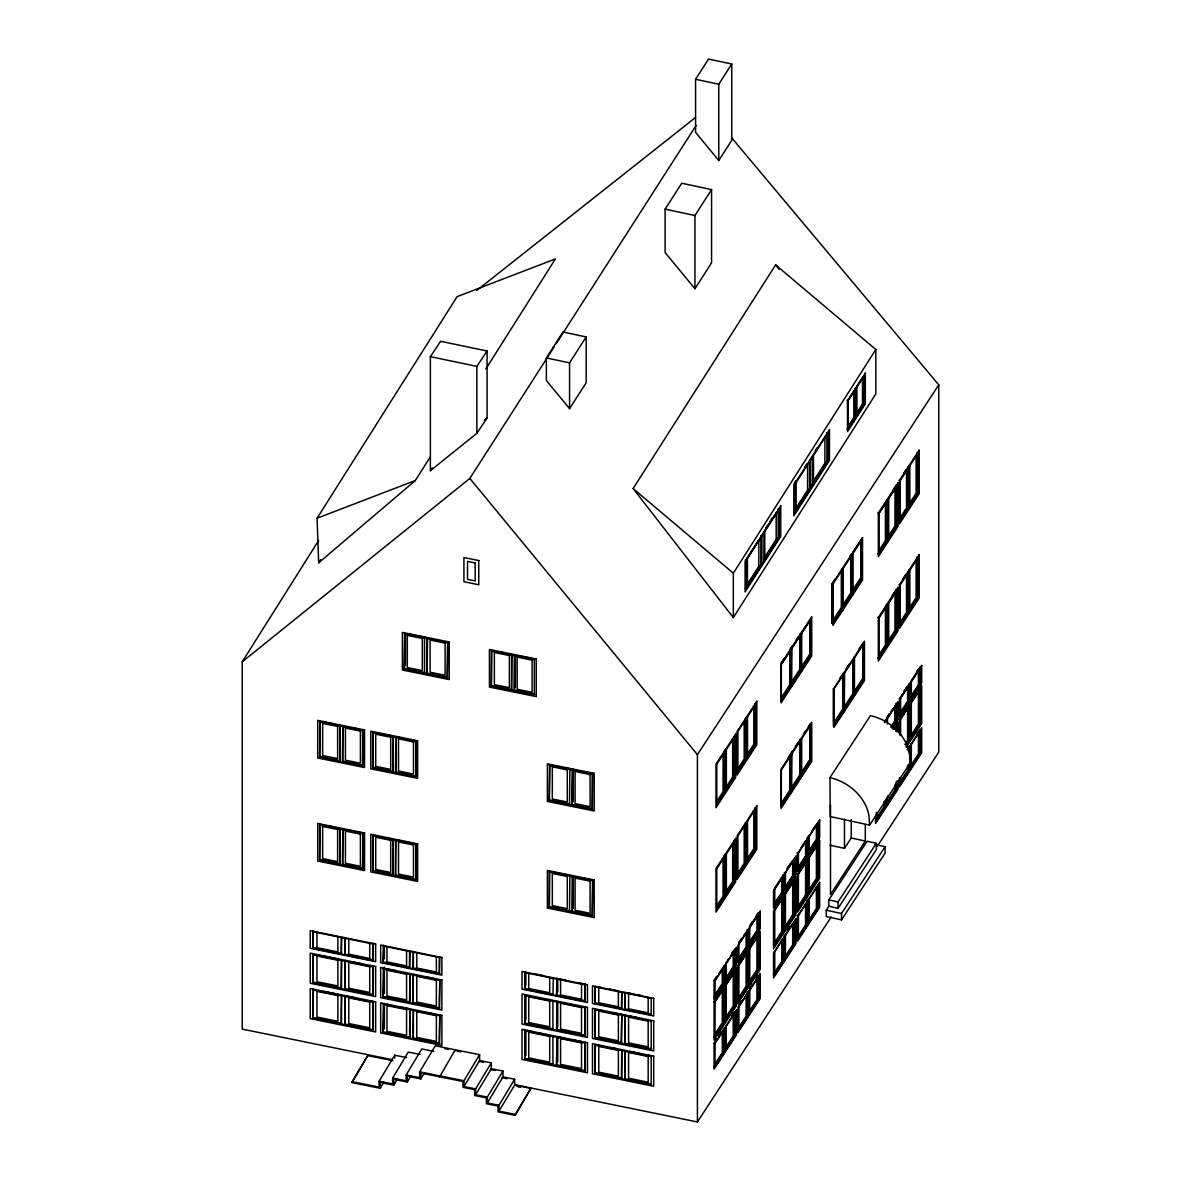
<?xml version="1.0" encoding="UTF-8"?>
<svg xmlns="http://www.w3.org/2000/svg" width="1181" height="1181" viewBox="0 0 1181 1181"><rect width="100%" height="100%" fill="white"/><g stroke="black" fill="none" stroke-linecap="round" stroke-linejoin="round"><path stroke-width="1.5" d="M791.27 792.746L791.61 753.065L791.61 792.215M791.27 687.253L791.61 647.572L791.61 686.722M801.633 776.862L801.633 737.712M801.633 671.369L801.633 632.219M842.776 610.237L843.116 567.323L843.116 609.721M844.09 711.803L844.43 672.122L844.43 711.272M852.83 594.855L852.83 552.457L862.529 537.576L862.529 579.974L832.915 625.369L832.915 582.971L862.529 537.576M854.453 695.919L854.453 656.769M383.914 1082.165L380.223 1088.292L352.056 1082.637L352.056 1081.663L367.704 1055.637L392.948 1060.686M352.056 1082.637L367.704 1055.637M352.056 1081.663L379.101 1087.081L379.101 1081.235L394.749 1055.209L406.589 1057.585M379.101 1081.235L392.623 1083.951L392.623 1078.105L408.286 1052.079L420.111 1054.441M380.223 1088.292L380.223 1082.446L393.76 1085.147L397.436 1079.021M392.623 1078.105L406.161 1080.822L406.161 1074.976L421.809 1048.935L433.648 1051.311M393.76 1085.147L393.76 1079.301L407.283 1082.017L410.958 1075.891M406.161 1074.976L419.683 1077.677L419.683 1071.831L435.331 1045.805L479.619 1054.677L479.619 1060.523L463.956 1086.55L475.648 1088.897L491.296 1062.87L479.619 1060.523M407.283 1082.017L407.283 1076.171L420.805 1078.888L424.496 1072.761M463.956 1086.55L463.956 1080.718L479.619 1054.677M491.296 1068.716L502.973 1071.049L487.325 1097.09L475.648 1094.743L491.296 1068.716L491.296 1062.87M502.973 1076.895L514.65 1079.242L499.002 1105.268L487.325 1102.936L502.973 1076.895L502.973 1071.049M514.65 1085.088L530.904 1088.336L515.256 1114.377L499.002 1111.114L514.65 1085.088L514.65 1079.242M420.805 1078.888L420.805 1073.042L462.982 1081.486L462.982 1087.332L474.673 1089.679L474.673 1095.525L486.351 1097.858L486.351 1103.704L498.028 1106.051L498.028 1111.897L515.256 1115.351L530.904 1088.336M319.638 757.213L320.036 721.281L319.638 757.213L362.626 765.982L363.025 730.05M404.33 669.243L404.714 633.311L404.33 669.243L447.304 678.012L447.702 642.08L447.304 678.012M340.231 725.4L339.833 761.332L339.833 726.049M342.83 761.214L342.431 761.863L342.83 725.931L342.83 761.214L363.025 765.332M427.507 637.961L427.109 673.893L427.109 638.611M415.682 776.803L416.081 740.871L415.682 776.803L372.709 768.034L373.107 732.102M362.626 869.039L363.025 833.107L362.626 869.039L319.638 860.27L320.036 824.338M393.288 771.503L392.904 772.153L393.288 736.221L393.288 771.503L373.107 767.384M395.901 772.034L395.502 772.684L395.901 736.752L395.901 772.034L416.081 776.153M340.231 863.739L339.833 864.389L340.231 828.457L340.231 863.739L320.036 859.62M342.83 864.271L342.431 864.92L342.83 828.988L342.83 864.271L363.025 868.389M312.921 948.328L313.319 931.1L312.921 948.328L372.96 960.566L373.358 943.353L372.96 960.566M491.37 651.011L491.768 650.362L491.37 686.309L534.343 695.063L534.343 659.78L491.37 651.011L491.37 686.309M369.83 965.512L373.358 966.235L372.96 995.125L312.921 982.872L312.921 954.632L320.361 955.429M415.682 879.86L416.081 843.928L415.682 879.86L372.709 871.106L373.107 835.159M393.288 839.278L392.904 875.224L393.288 839.278L386.571 837.905M312.921 982.872L313.319 953.982M312.921 1018.229L313.319 989.338L312.921 1018.229L372.96 1030.482L373.358 1001.591L369.83 1000.868M341.516 953.421L341.117 954.071L341.516 936.858L341.516 953.421L313.319 947.679M345.147 954.174L344.749 954.809L345.147 937.596L345.147 954.174L373.358 959.917M395.901 839.809L395.502 875.756L395.502 840.459M511.949 654.481L511.55 690.413L511.55 655.13M514.562 690.295L514.163 690.944L514.562 655.012L514.562 690.295L534.742 694.413M341.516 987.98L341.117 988.63L341.516 959.74L341.516 987.98L313.319 982.223M345.147 988.718L344.749 989.368L345.147 960.478L345.147 988.718L373.358 994.476M383.175 962.633L383.574 945.405L383.175 962.633L439.376 974.089L439.775 956.876M341.516 1023.337L341.117 1023.986L341.516 995.096L341.516 1023.337L313.319 1017.579M345.147 995.834L344.749 1024.724L344.749 996.484M383.175 997.177L383.574 968.302L383.175 997.177L439.376 1008.648L439.775 979.758L439.376 1008.648M383.175 1032.534L383.574 1003.643L383.175 1032.534L439.376 1044.004L439.775 1015.114L439.376 1044.004M409.969 950.794L409.571 968.007L409.571 951.443M413.38 968.051L412.981 968.7L413.38 951.487L413.38 968.051L439.775 973.439M549.313 800.674L549.696 764.727L549.313 800.674L592.286 809.428L592.685 773.496L584.27 771.784M409.969 1001.916L409.571 1002.566L409.969 973.675L409.969 1001.916L383.574 996.528M413.38 974.369L412.981 1003.26L412.981 975.019M572.49 769.377L572.091 805.309L572.49 769.377L575.856 770.071M409.969 1037.272L409.571 1037.922L409.969 1009.032L409.969 1037.272L383.574 1031.884M413.38 1037.966L412.981 1038.616L413.38 1009.725L413.38 1037.966L439.775 1043.354M592.286 916.057L592.685 880.111L592.286 916.057L549.313 907.288L549.313 872.006L556.428 872.729M549.313 907.288L549.696 871.357M569.892 875.475L569.493 911.407L569.892 910.758L549.696 906.639M584.772 1001.399L585.171 984.172L584.772 1001.399L524.718 989.147L525.117 971.919M572.49 911.289L572.091 911.939L572.49 875.992L572.49 911.289L592.685 915.408M524.718 1023.706L525.117 994.815L524.718 1023.706L584.772 1035.944L585.171 1007.053L584.772 1035.944M553.328 977.676L552.929 994.904L553.328 994.254L525.117 988.497M524.718 1059.047L525.117 1030.157L524.718 1059.047L584.772 1071.3L585.171 1042.41L584.772 1071.3M556.96 978.414L556.561 995.642L556.96 978.414L565.773 980.215M556.96 1029.537L556.561 1030.186L556.96 1001.296L556.96 1029.537L585.171 1035.294M556.96 1036.652L556.561 1065.542L556.96 1036.652L564.016 1038.099M594.988 1003.451L594.988 986.888L651.174 998.344L651.174 1014.907L594.988 1003.451L595.386 986.238M594.988 1009.77L651.174 1021.225L651.174 1049.466L594.988 1038.01L594.988 1009.77L604.185 1010.906M594.988 1038.01L595.386 1009.12M594.988 1045.126L651.174 1056.582L651.174 1084.822L594.988 1073.367L594.988 1045.126L598.9 1045.185M621.782 1008.19L621.383 1008.84L621.782 991.612L621.782 1008.19L595.386 1002.802M621.782 1014.494L621.383 1043.384L621.782 1014.494L612.983 1012.708M625.177 1008.884L624.779 1009.534L625.177 992.306L625.177 1008.884L651.572 1014.258M594.988 1073.367L595.386 1044.476M625.177 1043.428L624.779 1044.078L625.177 1015.188L625.177 1043.428L651.572 1048.817M621.782 1078.091L621.383 1078.74L621.782 1049.85L621.782 1078.091L595.386 1072.717M625.177 1078.784L624.779 1079.434L625.177 1050.544L625.177 1078.784L651.572 1084.173M392.166 1059.682L242.238 1029.109L242.238 661.818L318.619 540.499M430.046 457.268L415.358 480.505L318.678 562.806L317.069 518.223L457.106 296.652L555.38 258.934L485.863 368.944M318.678 562.806L320.627 559.72M633.119 488.55L775.622 264.884L875.83 349.502L875.83 393.908L733.327 617.574L633.119 488.55L733.327 573.184L733.327 617.574M733.327 573.184L875.83 349.502M695.579 79.275L708.541 59.05L731.748 64.01L731.748 140.273L718.771 160.498L695.579 132.361L695.579 79.275L718.771 84.235L731.748 64.01M546.36 357.917L562.983 331.994L586.175 336.939L586.175 382.703L569.567 408.641L546.36 380.503L546.36 357.917L569.567 362.862L586.175 336.939M242.238 661.818L469.831 478.423L554.184 346.83M556.177 343.73L696.111 125.437M665.11 209.14L681.732 183.217L711.567 189.595L711.567 262.817L694.959 288.74L665.11 252.557L665.11 209.14L694.959 215.518L711.567 189.595M765.672 528.143L767.591 525.146M769.525 522.164L772.404 517.677M796.083 480.578L794.163 483.56L795.285 483.811L827.999 432.896L827.999 461.712L795.285 512.628L794.163 512.377L809.531 488.462L809.531 461.446M804.733 467.13L806.653 464.133M815.348 450.596L817.267 447.599M856.771 386.674L862.484 377.802L862.484 404.05L856.771 412.922M760.815 537.503L760.815 564.518L745.447 588.433L746.569 588.684L746.569 559.868L779.283 508.952L778.161 508.716L778.161 537.517L763.753 559.942M848.106 426.43L853.804 417.557L853.804 391.295L848.106 400.167L848.224 429.485L864.581 404.035L864.581 375.218L848.224 400.669L847.102 400.433M847.102 429.249L854.793 417.292L854.793 388.475M856.742 414.251L863.473 403.784L863.473 376.783M826.877 432.659L826.877 461.461L811.509 485.376L812.631 485.627L812.631 456.811L811.509 456.575M746.569 588.684L779.283 537.768L779.283 508.952M843.116 568.637L841.669 568.902L841.669 608.687L832.059 623.42L833.166 623.657L852.505 594.028L852.505 554.243M791.61 685.511L781.335 701.263L781.335 664.519L801.308 633.917L800.187 633.68L800.187 670.409L790.502 685.275L791.61 685.511L801.308 670.66L801.308 633.917M844.09 673.864L843.323 673.081M801.308 739.409L781.335 770.012L781.335 806.756L801.308 776.153L801.308 739.409L800.187 739.173L800.187 775.917L790.502 790.768L791.61 791.019M842.968 673.613L842.968 710.357L833.048 725.562L834.17 725.813L854.129 695.21L854.129 658.467L833.284 690.103L833.284 723.569L842.717 709.131L842.717 675.65M514.99 1084.734L697.41 1121.95L697.41 754.659L938.762 384.844L731.851 138.029M893.249 489.584L895.139 486.69M903.864 473.005L905.753 470.112M832.059 623.42L832.059 583.635L834.937 579.221M849.523 556.871L851.398 553.992L851.398 593.777L842.939 606.739M781.217 662.748L784.199 658.186M792.436 645.564L790.502 648.531L791.61 648.782M796.319 639.615L798.253 636.648M888.54 537.635L896.084 526.076L896.084 485.243L897.191 485.494L879.122 513.174L878.014 512.938M781.394 664.106L789.882 651.1L789.882 684.581L781.394 697.572M801.751 632.927L809.959 620.335L809.959 653.816L801.751 666.409M801.633 633.415L811.332 618.564L811.332 655.307L801.633 670.158L800.511 669.922L800.511 635.009M716.778 764.255L734.848 736.575L734.848 777.408L716.778 805.088L716.764 764.151M781.217 699.492L790.148 685.807L790.148 650.908M801.486 668.431L810.21 655.056L810.21 620.158M852.018 591.061L860.846 577.524L860.846 541.267M900.247 517.573L906.536 507.919L906.536 470.717M909.828 502.899L916.116 493.245L916.116 456.028M879.107 550.272L885.41 540.618L885.41 503.416L879.107 513.071L879.122 554.007L878.014 553.771L886.503 540.765L886.503 499.932M888.688 535.598L894.991 525.944L894.991 488.727L888.688 498.382L888.717 539.333M841.418 571.058L841.418 607.314L832.28 621.309L832.28 585.053L862.219 539.363L862.219 579.148L852.83 593.541L851.708 593.305L861.097 578.911L861.097 540.928M907.628 469.005L907.628 508.066L899.14 521.072L900.262 521.308L918.331 493.614L918.331 452.781L900.262 480.475L899.14 480.224M917.209 452.544L917.209 493.378L908.735 506.383L909.842 506.619L909.828 465.683M716.764 801.368L723.067 791.713L723.067 754.497M726.345 786.679L732.648 777.024L732.648 739.823M737.904 768.654L744.192 758.999L744.192 721.798M747.484 753.98L753.773 744.325L753.773 707.109M879.122 554.007L897.191 526.327L897.191 485.494M716.616 803.405L724.16 791.846L724.16 751.013L725.267 751.249L725.267 792.082L724.16 791.846M726.197 788.716L733.741 777.157L733.741 738.11M737.741 770.706L745.285 759.147L745.285 718.314L746.407 718.55L746.407 759.383L745.285 759.147M747.322 756.017L754.866 744.458L754.866 703.625M755.988 744.709L737.918 772.389L737.904 731.452L755.988 703.876L755.988 744.709L754.866 744.458M892.305 595.46L895.139 591.12M902.919 578.882L905.753 574.557M909.828 570.128L909.842 611.064L908.735 610.813L917.209 597.807L917.209 556.974L918.331 557.225L900.262 584.905L899.14 584.669M788.17 757.597L790.148 754.556L791.27 754.807L790.502 754.024L792.436 751.057M795.344 746.599L798.253 742.14M803.42 734.213L805.368 731.246M808.276 726.787L810.21 723.82L810.21 760.549L801.486 773.924M840.001 678.174L841.979 675.133M846.231 668.623L849.139 664.165M859.163 648.812L862.071 644.354M716.778 868.699L734.848 841.005L734.848 881.838L716.778 909.532L716.764 868.596M801.633 738.922L811.332 724.056L811.332 760.8L801.633 775.651L800.511 775.415L800.511 740.517M854.453 657.965L864.152 643.114L864.152 679.857L854.453 694.708M781.394 803.08L789.882 790.074L789.882 756.593M801.751 771.902L809.959 759.309L809.959 725.843M843.633 707.714L852.756 693.719L852.756 660.253M854.572 690.959L862.78 678.366L862.78 644.885M900.247 622.018L906.536 612.363L906.536 575.147M909.828 607.329L916.116 597.675L916.116 560.473M879.107 654.717L885.41 645.062L885.41 607.846L879.107 617.501L879.122 658.452L878.014 658.201L886.503 645.195L886.503 604.362L887.61 604.613L887.61 645.446L886.503 645.195M888.688 640.028L894.991 630.374L894.991 593.172L888.688 602.827L888.717 643.763M781.217 804.984L790.148 791.3L790.148 754.556M844.282 708.334L853.022 694.959L853.022 660.061M854.306 692.981L863.031 679.606L863.031 642.863M907.628 573.435L907.628 612.496L899.14 625.502L900.262 625.738L918.331 598.058L918.331 557.225M888.54 642.08L896.084 630.521L896.084 589.688M716.764 905.797L723.067 896.143L723.067 858.941M726.345 891.109L732.648 881.454L732.648 844.253M737.904 873.099L744.192 863.444L744.192 826.228M747.484 858.41L753.773 848.755L753.773 811.554M879.122 658.452L897.191 630.757L897.191 589.924L879.122 617.619L878.014 617.368M716.616 907.835L724.16 896.276L724.16 855.443L725.267 855.694L725.267 896.527L724.16 896.276M726.197 893.161L733.741 881.602L733.741 840.769M737.741 875.136L745.285 863.577L745.285 824.515M747.322 860.462L754.866 848.903L754.866 808.055M755.988 849.139L737.918 876.833L737.904 835.882L755.988 808.306L755.988 849.139L754.866 848.903M829.948 777.674L870.441 715.627A42.044 32.123 33.1 0 1 909.783 758.512L910.123 763.074L869.629 825.12L830.273 816.558L829.948 777.674A42.044 32.123 33.1 0 1 869.29 820.559L869.629 825.12M716.764 976.259L713.855 980.702L714.977 980.953L735.571 949.391L734.464 949.14L734.464 965.718L725.754 979.064M731.556 953.598L733.49 950.631M738.701 942.645L741.579 938.231M749.536 926.052L752.415 921.638M756.239 915.762L758.158 912.824L758.158 929.388L749.536 942.615M787.151 868.286L790.059 863.842M716.911 976.776L715.11 979.536L714.977 997.517L735.571 965.955L735.571 949.391M718.698 974.03L722.285 968.523L722.285 983.625L715.11 994.638M728.721 958.662L726.035 962.795L726.035 977.898L733.209 966.885L733.209 951.783L730.522 955.916M741.653 938.865L738.981 942.955L738.863 960.921L759.28 929.639L759.28 913.061L738.863 944.357M743.425 936.134L745.211 933.403M787.299 868.803L792.687 860.55L792.687 875.652L785.498 886.665M801.117 847.633L805.575 840.813L805.575 855.915L798.445 866.824M811.952 831.04L815.51 825.578M889.19 713.796L886.296 718.24L887.403 718.491M904.041 691.033L906.919 686.633M916.796 671.502L918.715 668.564M889.337 714.313L887.536 717.074L887.403 724.012M891.124 711.567L892.925 708.821M902.269 694.502L900.483 697.233L900.483 712.335L907.613 701.425L907.613 686.323L904.041 691.771M884.348 722.639L898.003 701.706L898.003 719.362L892.157 728.337M891.124 727.407L895.966 719.997L895.966 703.418L897.088 703.655L886.163 720.395L885.041 720.159M908.839 685.526L908.839 700.259L899.258 714.963L900.365 715.199L900.365 698.635L920.781 667.339L919.674 667.103L919.674 683.666L911.038 696.893M738.981 958.057L746.097 947.147L746.097 932.045M749.802 941.464L756.932 930.554L756.932 915.452L749.802 926.362L749.684 944.328M809.28 850.231L816.396 839.322L816.396 824.22M774.293 904.557L783.003 891.212L783.003 874.649L784.125 874.885L784.125 891.463L783.003 891.212M785.217 887.817L793.927 874.486L793.927 859.753M798.179 867.976L806.8 854.749L806.8 840.016M817.636 823.423L817.636 838.156L808.04 852.859L809.162 853.095L809.28 835.129M713.855 997.281L723.54 982.459L723.54 965.881L724.662 966.117L724.662 982.695L723.54 982.459M738.701 959.208L747.337 945.981L747.337 929.417M891.124 726.669L894.726 721.163L894.726 706.061M795.049 874.722L774.441 906.285L774.441 889.721L795.049 858.144L795.049 874.722L793.927 874.486M797.219 869.452L798.326 869.688L818.743 838.407L818.743 821.828L798.326 853.125L797.219 852.874M892.245 727.644L897.088 720.233L897.088 703.655M900.365 715.199L920.781 683.917L920.781 667.339M716.764 997.281L713.855 1001.724L714.977 1001.975L735.571 970.398L734.464 970.162L734.464 1005.666L725.754 1019.011M726.714 982.016L728.662 979.064M744.458 954.838L746.377 951.901M775.267 907.525L777.201 904.557M780.11 900.114L783.003 895.67L783.003 931.159L774.293 944.505M916.796 692.524L918.715 689.586M738.863 965.379L759.28 934.082L759.28 969.586L738.863 1000.868L738.981 964.818L746.097 953.908L746.097 986.253L738.981 997.163M893.131 729.578L898.003 722.093L898.003 731.113M894.179 729.12L897.088 724.676L895.966 724.44L895.966 731.541M900.365 735.615L900.365 719.642L920.781 688.361L919.674 688.11L919.674 723.613L911.038 736.841M715.11 1033.744L722.285 1022.731L722.285 990.387L715.11 1001.385L714.977 1037.464L713.855 1037.228L723.54 1022.406L723.54 986.903L724.662 987.139L724.662 1022.643L723.54 1022.406M749.802 980.57L756.932 969.66L756.932 937.315L749.802 948.225L749.684 984.29M785.498 925.771L792.687 914.758L792.687 882.414L785.498 893.427L785.365 929.491M798.445 905.93L805.575 895.021L805.575 862.661L798.445 873.571L798.326 909.636L818.743 878.354L818.743 842.85L798.326 874.132L797.219 873.896M809.28 889.337L816.396 878.428L816.396 846.083L809.28 856.993L809.162 893.043L808.04 892.806L817.636 878.103L817.636 844.385M738.701 999.156L747.337 985.928L747.337 950.439L748.459 950.675L748.459 986.179L747.337 985.928M749.536 982.577L758.158 969.35L758.158 935.618M785.217 927.779L793.927 914.434L793.927 878.93M798.179 907.923L806.8 894.696L806.8 860.979M904.941 744.62L907.613 740.531L907.613 708.172L900.483 719.081L900.483 735.261M795.049 914.67L774.441 946.232L774.441 910.728L795.049 879.166L795.049 914.67L793.927 914.434M905.96 744.62L908.839 740.207L908.839 706.489M714.977 1037.464L735.571 1005.902L735.571 970.398M906.122 746.333L920.781 723.864L920.781 688.361M906.226 747.337L921.697 723.628L921.697 685.792L899.45 719.879L899.45 734.302M716.764 1038.867L713.855 1043.31L714.977 1043.561L735.571 1011.999L734.464 1011.748L734.464 1035.176L725.754 1048.521M718.698 1035.899L721.606 1031.456M731.556 1016.191L733.49 1013.239M738.701 1005.252L741.579 1000.838M749.536 988.659L752.415 984.245M756.239 978.37L758.158 975.432L758.158 998.86L749.536 1012.087M787.151 930.894L790.059 926.45M738.863 1006.965L759.28 975.668L759.28 999.096L738.863 1030.393L738.981 1005.858M916.796 734.11L918.715 731.172M907.185 750.009L921.697 727.776L921.697 752.74L899.45 786.841L899.45 777.925M908.041 749.477L920.781 729.947L919.674 729.71L919.674 753.138L911.038 766.366M830.051 845.242L844.474 848.371L851.25 837.993L851.25 819.747M785.498 955.828L792.687 944.815L792.687 923.468M798.445 935.972L805.575 925.077L805.575 903.716M809.28 919.394L816.396 908.484L816.396 887.123M715.11 1063.801L722.285 1052.788L722.285 1031.441M738.981 1027.219L746.097 1016.31L746.097 994.948M749.802 1010.626L756.932 999.717L756.932 978.37M723.54 1051.917L724.662 1052.168L724.662 1028.725L723.54 1028.489L723.54 1051.917L713.855 1066.738L714.977 1066.989L735.571 1035.427L735.571 1011.999M738.701 1028.681L747.337 1015.453L747.337 992.025M774.293 974.03L783.003 960.684L783.003 939.057M785.217 957.289L793.927 943.944L793.927 922.317M798.179 937.448L806.8 924.221L806.8 902.594M817.636 886.001L817.636 907.628L808.04 922.317L809.162 922.568L809.28 898.032M887.536 801.338L894.726 790.325L894.726 784.981M795.049 944.195L774.441 975.757L774.441 952.329L795.049 920.752L795.049 944.195L793.927 943.944M797.219 915.482L798.326 915.733L818.743 884.436L818.743 907.864L798.326 939.161L798.445 914.625M885.041 800.792L885.041 806.195L875.372 821.016L876.479 821.267L897.088 789.705L897.088 780.685M895.966 782.25L895.966 789.454L886.296 804.276L887.403 804.527L887.536 795.994M908.839 764.314L908.839 769.732L899.258 784.42L900.365 784.671L920.781 753.375L920.781 729.947M865.304 824.618L865.304 841.049L830.494 894.401L830.494 804.925M828.811 906.27L828.811 899.922L867.09 841.256L876.361 843.264L876.361 849.626L838.082 908.292L828.811 906.27L826.242 910.197L826.242 916.559L841.522 919.881L885.115 853.081L885.115 846.718L874.929 844.504M838.082 908.292L838.082 901.93L876.361 843.264M697.41 1121.95L831.158 917.002M877.409 846.127L938.762 752.12L938.762 384.844M841.522 919.881L841.522 913.518L885.115 846.718M430.371 356.662L440.602 341.294L487.074 350.993L487.074 417.971L476.858 433.338L430.371 470.702L430.371 356.662L476.858 366.361L487.074 350.993M430.371 470.702L432.231 467.912M484.269 420.229L487.074 417.971M476.74 290.482L695.506 117.51M317.069 518.223L415.358 480.505M445.016 1048.713L448.44 1049.407M457.077 1051.134L460.664 1051.858M478.645 1061.306L483.649 1062.31M490.322 1069.499L495.326 1070.503M501.999 1077.677L507.003 1078.681M517.13 1086.55L520.57 1087.243M419.683 1071.831L463.956 1080.718M501.866 652.429L505.232 653.108M519.61 656.045L528.01 657.758M531.376 658.452L534.742 659.131M406.397 633.651L414.811 635.363M418.177 636.057L424.909 637.43M404.33 633.961L447.304 642.73M491.768 685.659L511.949 689.763M404.714 668.594L424.909 672.712M427.507 673.244L447.702 677.363M554.745 765.76L558.111 766.454M566.526 768.167L569.892 768.846L569.493 804.778L569.892 804.128L549.696 800.024M549.313 765.377L592.286 774.145L592.286 809.428M325.085 722.314L333.5 724.027M352.927 727.983L356.293 728.677M376.473 732.796L379.839 733.475M388.254 735.187L391.605 735.881M399.267 737.431L402.632 738.125M411.032 739.837L414.398 740.531M319.638 721.931L362.626 730.699L362.626 765.982M415.682 741.52L372.709 732.751L372.709 768.034M572.49 804.66L592.685 808.778M320.036 756.563L340.231 760.682M328.451 826.065L331.817 826.744M346.195 829.682L354.61 831.394M357.976 832.074L361.342 832.767M374.79 835.513L378.156 836.192M397.584 840.163L400.95 840.842M404.315 841.536L412.715 843.249M559.794 873.409L568.209 875.121M582.587 878.059L591.002 879.771M362.626 833.756L319.638 824.988L319.638 860.27M415.682 844.577L372.709 835.808L372.709 871.106M549.313 872.006L592.286 880.76M373.107 870.456L393.288 874.575M395.901 875.106L416.081 879.21M533.93 973.72L542.743 975.521M579.871 983.094L583.399 983.817M597.143 986.593L600.671 987.316M609.47 989.102L618.268 990.903M626.949 992.675L633.976 994.107M637.504 994.815L641.017 995.539M584.772 984.821L524.718 972.568L524.718 989.147M312.921 931.75L372.96 944.003M383.175 946.055L439.376 957.525L439.376 974.089M556.96 994.993L585.171 1000.75M383.574 961.984L409.969 967.357M630.462 1016.265L639.261 1018.066M524.718 995.465L584.772 1007.703M323.889 956.138L337.987 959.016M352.204 961.925L361.017 963.711M387.102 969.01L395.901 970.812M427.448 977.248L436.247 979.034M312.921 954.632L372.96 966.885L372.96 995.125M383.175 968.951L439.376 980.407M525.117 1023.056L553.328 1028.799L552.929 1029.448L552.929 1001.208M595.386 1037.361L621.782 1042.734M413.38 1002.61L439.775 1007.998M526.888 1030.526L533.93 1031.958M537.458 1032.681L540.987 1033.405M572.829 1039.885L581.643 1041.686M612.983 1048.064L616.497 1048.772M630.462 1051.621L639.261 1053.422M648.059 1055.209L651.572 1055.932M524.718 1030.806L584.772 1043.059M323.889 991.494L337.987 994.372M346.919 996.188L355.732 997.989M387.102 1004.367L390.616 1005.075M399.414 1006.876L408.213 1008.677M427.448 1012.589L430.976 1013.313M383.175 1004.293L439.376 1015.763M312.921 989.988L372.96 1002.241L372.96 1030.482M525.117 1058.397L553.328 1064.155L552.929 1064.804L552.929 1036.564M556.96 1064.893L585.171 1070.65M345.147 1024.075L373.358 1029.832M863.473 403.784L864.581 404.035M854.793 417.292L855.915 417.528L855.915 388.711M826.877 461.461L827.999 461.712M809.531 459.645L810.653 459.896L810.653 488.698L809.531 488.462M778.161 537.517L779.283 537.768M760.815 535.702L761.937 535.953L761.937 564.754L760.815 564.518M745.447 559.617L746.569 559.868M908.735 465.55L909.842 465.786M907.628 467.218L908.75 467.469L908.75 508.302L907.628 508.066M917.209 493.378L918.331 493.614M896.084 526.076L897.191 526.327M886.503 540.765L887.61 541.001L887.61 500.168M851.708 553.52L852.83 553.756M908.735 569.98L909.842 570.231M907.628 571.663L908.75 571.899L908.75 612.732L907.628 612.496M861.097 578.911L862.219 579.148M917.209 597.807L918.331 598.058M832.059 583.635L833.166 583.886L833.166 623.657M851.398 593.777L852.505 594.028M843.116 608.422L842.009 608.171L842.009 570.202M841.669 608.687L842.776 608.938M896.084 630.521L897.191 630.757M790.148 649.063L791.27 649.314M810.21 655.056L811.332 655.307M919.674 683.666L920.781 683.917M908.839 683.696L909.961 683.932L909.961 700.51L908.839 700.259M863.031 679.606L864.152 679.857M800.187 670.409L801.308 670.66M899.258 698.384L900.365 698.635M908.839 704.703L909.961 704.954L909.961 740.457L908.839 740.207M833.048 688.818L834.17 689.069L834.17 725.813M853.022 694.959L854.129 695.21M790.148 685.807L791.27 686.043M919.674 723.613L920.781 723.864M899.258 719.406L900.365 719.642M895.966 719.997L897.088 720.233M843.323 709.825L844.43 710.061M842.968 710.357L844.09 710.593M908.839 746.289L909.961 746.54L909.961 769.968L908.839 769.732M919.674 753.138L920.781 753.375M810.21 760.549L811.332 760.8M725.252 749.33L726.359 749.581M895.966 789.454L897.088 789.705M800.187 775.917L801.308 776.153M885.041 806.195L886.163 806.431L886.163 799.227M733.741 777.157L734.848 777.408M790.148 791.3L791.27 791.55M725.252 790.163L726.359 790.414L726.345 749.477M851.25 837.993L865.304 841.049M817.636 838.156L818.743 838.407M808.04 836.281L809.162 836.532M745.285 822.744L746.407 822.98L746.407 863.828L745.285 863.577M806.8 838.185L807.922 838.421L807.922 855L806.8 854.749M808.04 857.303L809.162 857.554M806.8 859.192L807.922 859.443L807.922 894.947L806.8 894.696M725.252 853.774L726.359 854.011M817.636 878.103L818.743 878.354M784.258 872.729L785.365 872.98M828.811 899.922L838.082 901.93M733.741 881.602L734.848 881.838M784.258 893.751L785.365 894.002M808.04 898.889L809.162 899.14M806.8 900.793L807.922 901.029L807.922 924.457L806.8 924.221M817.636 907.628L818.743 907.864M826.242 910.197L841.522 913.518M783.003 931.159L784.125 931.41L784.125 895.907M758.158 929.388L759.28 929.639M784.258 935.337L785.365 935.588M747.337 945.981L748.459 946.232L748.459 929.654M783.003 960.684L784.125 960.921L784.125 937.493M758.158 969.35L759.28 969.586M734.464 965.718L735.571 965.955M758.158 998.86L759.28 999.096M734.464 1005.666L735.571 1005.902M747.337 1015.453L748.459 1015.69L748.459 992.261M734.464 1035.176L735.571 1035.427M469.831 478.423L697.41 754.659M775.622 264.884L779.002 269.238M918.434 732.633L918.434 753.995L911.319 764.904L911.319 743.543M911.201 682.042L911.201 698.606M911.201 703.049L911.201 738.553M911.201 744.65L911.201 768.078M908.839 748.104L908.839 751.707M907.613 765.244L907.613 770.573L900.483 781.482L900.483 777.925M900.247 480.372L900.262 521.308M900.247 584.802L900.262 625.738M900.365 777.452L900.365 784.671M898.003 781.925L898.003 789.056L875.564 823.452L875.564 816.307M897.088 724.676L897.088 731.777M883.801 801.722L883.801 807.066L876.612 818.064L876.612 812.735M876.479 812.248L876.479 821.267M856.904 387.176L856.904 415.992M852.018 554.819L852.018 589.245M851.708 555.321L851.708 593.305M851.147 556.148L851.147 592.39L842.304 605.942L842.304 571.501M844.474 819.156L844.474 848.371M843.633 674.233L843.633 705.943M843.323 674.927L843.323 707.995M824.899 437.014L824.899 463.262L813.488 481.021L813.488 454.759M807.553 464.015L807.553 490.263L796.142 508.022L796.142 481.759M800.836 634.33L800.836 667.796M800.836 741.579L800.836 773.304M799.936 741.196L799.936 774.677L790.812 788.657L790.812 755.176M798.445 851.722L798.326 869.688M795.285 483.811L795.285 512.628M790.502 652.207L790.502 683.43M790.502 755.87L790.502 790.768M785.498 871.563L785.365 889.544M785.498 934.466L785.365 959.016M781.763 940.209L781.763 961.555L774.574 972.553L774.574 951.207M763.915 532.867L763.915 561.684M749.802 989.279L749.684 1013.8M747.484 716.764L747.499 757.715M747.484 821.208L747.499 862.145M733.209 1014.7L733.209 1036.047L726.035 1047.06L726.035 1025.713M726.345 853.907L726.359 894.844M725.902 964.213L725.902 980.791M725.902 985.234L725.902 1020.738M725.902 1026.82L725.902 1050.249M718.771 84.235L718.771 160.498M715.11 1042.439L714.977 1066.989M694.959 215.518L694.959 288.74M648.177 997.738L648.177 1012.84L628.587 1008.84L628.587 993.738M618.386 991.656L618.386 1006.758L598.782 1002.758L598.782 987.656M581.524 984.172L581.524 999.259L560.591 994.993L560.591 979.89M573.287 769.85L573.287 801.604M573.287 876.464L573.287 908.219M569.567 362.862L569.567 408.641M557.757 978.96L557.757 991.848M557.757 1001.768L557.757 1026.481M557.757 1037.125L557.757 1061.837M549.696 977.676L549.696 992.778L528.748 988.497L528.748 973.395M525.914 972.465L525.914 985.353M525.914 995.273L525.914 1019.985M525.914 1030.629L525.914 1055.342M515.344 655.485L515.344 687.239M515.256 1114.377L515.256 1115.351M499.002 1105.268L499.002 1111.114M487.325 1097.09L487.325 1102.936M476.858 366.361L476.858 433.338M475.648 1088.897L475.648 1094.743M455.275 1050.78L455.275 1049.806L439.627 1076.806M436.365 956.905L436.365 972.007L416.775 968.021L416.775 952.919M424.51 638.08L424.51 673.362M406.574 950.838L406.574 965.94L386.984 961.939L386.984 946.837M405.511 633.769L405.511 665.523M394.749 1055.209L394.749 1058.132M384.371 945.951L384.371 958.839M384.371 967.003L384.371 993.472M384.371 1004.116L384.371 1028.828M369.727 943.339L369.727 958.441L348.794 954.174L348.794 939.072M337.884 936.843L337.884 951.945L316.951 947.679L316.951 932.577M865.319 373.122L847.5 400.861L847.5 431.567L865.319 403.843L865.319 373.122M780.744 505.719L745.093 561.196L745.093 591.902L780.744 536.425L780.744 505.719M829.461 429.663L793.809 485.14L793.809 515.846L829.461 460.369L829.461 429.663M758.837 540.071L747.425 557.816L747.425 584.078L758.837 566.319L758.837 540.071M776.183 513.071L764.771 530.83L764.771 557.078L776.183 539.333L776.183 513.071M919.143 450.197L899.45 480.372L899.45 523.892L919.143 493.717L919.143 450.197M898.003 482.911L878.324 513.071L878.324 556.591L898.003 526.431L898.003 482.911M811.657 616.851L781.069 663.722L781.069 702.872L811.657 656.016L811.657 616.851M756.8 701.293L737.106 731.452L737.106 774.972L756.8 744.798L756.8 701.293M735.66 733.991L715.981 764.151L715.981 807.671L735.66 777.511L735.66 733.991M799.936 635.703L790.812 649.683L790.812 683.164L799.936 669.169L799.936 635.703M919.143 554.642L899.45 584.802L899.45 628.322L919.143 598.162L919.143 554.642M898.003 587.341L878.324 617.515L878.324 661.02L898.003 630.861L898.003 587.341M756.8 805.722L737.106 835.897L737.106 879.402L756.8 849.242L756.8 805.722M735.66 838.421L715.981 868.596L715.981 912.116L735.66 881.941L735.66 838.421M811.657 722.359L781.069 769.215L781.069 808.38L811.657 761.509L811.657 722.359M864.477 641.401L833.889 688.272L833.889 727.437L864.477 680.566L864.477 641.401M781.763 877.291L774.574 888.304L774.574 903.391L781.763 892.393L781.763 877.291M736.501 947.428L714.062 981.824L714.062 999.48L736.501 965.084L736.501 947.428M760.195 911.127L737.948 945.213L737.948 962.869L760.195 928.783L760.195 911.127M795.964 856.195L773.525 890.592L773.525 908.248L795.964 873.851L795.964 856.195M819.658 819.88L797.411 853.981L797.411 871.637L819.658 837.55L819.658 819.88M918.434 669.73L911.319 680.64L911.319 695.742L918.434 684.832L918.434 669.73M921.697 665.39L899.45 699.492L899.45 717.147L921.697 683.061L921.697 665.39M736.501 967.83L714.062 1002.211L714.062 1040.048L736.501 1005.651L736.501 967.83M760.195 931.514L737.948 965.6L737.948 1003.437L760.195 969.35L760.195 931.514M795.964 876.582L773.525 910.979L773.525 948.815L795.964 914.419L795.964 876.582M819.658 840.282L797.411 874.368L797.411 912.204L819.658 878.118L819.658 840.282M733.209 973.646L726.035 984.659L726.035 1017.003L733.209 1005.991L733.209 973.646M781.763 899.154L774.574 910.152L774.574 942.512L781.763 931.499L781.763 899.154M918.434 691.594L911.319 702.503L911.319 734.848L918.434 723.938L918.434 691.594M736.501 1009.814L714.062 1044.196L714.062 1069.174L736.501 1034.777L736.501 1009.814M760.195 973.498L737.948 1007.585L737.948 1032.563L760.195 998.476L760.195 973.498M795.964 918.567L773.525 952.964L773.525 977.942L795.964 943.545L795.964 918.567M819.658 882.266L797.411 916.353L797.411 941.331L819.658 907.244L819.658 882.266M478.763 560.562L463.926 557.535L463.926 581.731L478.763 584.757L478.763 560.562M475.161 562.953L467.528 561.388L467.528 579.354L475.161 580.919L475.161 562.953M536.277 659.013L489.436 649.461L489.436 687.062L536.277 696.628L536.277 659.013M449.223 641.962L402.396 632.411L402.396 670.011L449.223 679.562L449.223 641.962M509.351 655.529L494.367 652.458L494.367 684.611L509.351 687.667L509.351 655.529M532.144 660.164L517.16 657.108L517.16 689.261L532.144 692.317L532.144 660.164M422.311 638.463L407.327 635.408L407.327 667.56L422.311 670.616L422.311 638.463M445.104 643.114L430.105 640.058L430.105 672.21L445.104 675.266L445.104 643.114M594.205 773.378L547.379 763.827L547.379 801.427L594.205 810.978L594.205 773.378M567.293 769.894L552.309 766.823L552.309 798.976L567.293 802.032L567.293 769.894M590.087 774.529L575.088 771.473L575.088 803.626L590.087 806.682L590.087 774.529M364.545 729.932L317.719 720.38L317.719 757.981L364.545 767.532L364.545 729.932M417.616 740.753L370.79 731.201L370.79 768.801L417.616 778.353L417.616 740.753M337.633 726.433L322.649 723.377L322.649 755.53L337.633 758.586L337.633 726.433M360.412 731.083L345.428 728.027L345.428 760.18L360.412 763.236L360.412 731.083M390.69 737.254L375.706 734.198L375.706 766.351L390.69 769.407L390.69 737.254M413.483 741.904L398.499 738.848L398.499 771.001L413.483 774.057L413.483 741.904M364.545 832.989L317.719 823.437L317.719 861.038L364.545 870.589L364.545 832.989M417.616 843.81L370.79 834.258L370.79 871.873L417.616 881.425L417.616 843.81M594.205 879.993L547.379 870.441L547.379 908.056L594.205 917.607L594.205 879.993M337.633 829.49L322.649 826.434L322.649 858.587L337.633 861.643L337.633 829.49M360.412 834.14L345.428 831.084L345.428 863.237L360.412 866.293L360.412 834.14M390.69 840.326L375.706 837.27L375.706 869.408L390.69 872.479L390.69 840.326M413.483 844.976L398.499 841.905L398.499 874.058L413.483 877.114L413.483 844.976M567.293 876.509L552.309 873.453L552.309 905.606L567.293 908.661L567.293 876.509M590.087 881.159L575.088 878.103L575.088 910.241L590.087 913.297L590.087 881.159M587.459 984.821L522.032 971.476L522.032 989.147L587.459 1002.492L587.459 984.821M653.698 998.314L592.478 985.825L592.478 1003.481L653.698 1015.97L653.698 998.314M375.647 944.003L310.219 930.658L310.219 948.313L375.647 961.659L375.647 944.003M441.886 957.496L380.666 945.007L380.666 962.663L441.886 975.152L441.886 957.496M653.698 1020.812L592.478 1008.323L592.478 1038.424L653.698 1050.913L653.698 1020.812M587.459 1007.334L522.032 993.989L522.032 1024.075L587.459 1037.42L587.459 1007.334M549.696 1001.075L528.748 996.808L528.748 1022.539L549.696 1026.806L549.696 1001.075M581.524 1007.57L560.591 1003.304L560.591 1029.035L581.524 1033.301L581.524 1007.57M618.386 1015.055L598.782 1011.069L598.782 1036.8L618.386 1040.801L618.386 1015.055M648.177 1021.137L628.587 1017.136L628.587 1042.882L648.177 1046.868L648.177 1021.137M375.647 966.501L310.219 953.156L310.219 983.256L375.647 996.602L375.647 966.501M441.886 979.994L380.666 967.505L380.666 997.605L441.886 1010.08L441.886 979.994M337.884 960.256L316.951 955.975L316.951 981.721L337.884 985.987L337.884 960.256M369.727 966.752L348.794 962.471L348.794 988.202L369.727 992.483L369.727 966.752M406.574 974.236L386.984 970.236L386.984 995.982L406.574 999.967L406.574 974.236M436.365 980.319L416.775 976.318L416.775 1002.049L436.365 1006.05L436.365 980.319M587.459 1042.675L522.032 1029.33L522.032 1059.431L587.459 1072.776L587.459 1042.675M653.698 1056.168L592.478 1043.679L592.478 1073.78L653.698 1086.269L653.698 1056.168M549.696 1036.431L528.748 1032.15L528.748 1057.896L549.696 1062.162L549.696 1036.431M581.524 1042.926L560.591 1038.645L560.591 1064.376L581.524 1068.657L581.524 1042.926M618.386 1050.411L598.782 1046.41L598.782 1072.156L618.386 1076.142L618.386 1050.411M648.177 1056.493L628.587 1052.492L628.587 1078.223L648.177 1082.224L648.177 1056.493M375.647 1001.857L310.219 988.512L310.219 1018.613L375.647 1031.958L375.647 1001.857M441.886 1015.35L380.666 1002.861L380.666 1032.947L441.886 1045.436L441.886 1015.35M337.884 995.598L316.951 991.331L316.951 1017.062L337.884 1021.344L337.884 995.598M369.727 1002.093L348.794 997.827L348.794 1023.558L369.727 1027.824L369.727 1002.093M406.574 1009.593L386.984 1005.592L386.984 1031.323L406.574 1035.324L406.574 1009.593M436.365 1015.675L416.775 1011.674L416.775 1037.405L436.365 1041.406L436.365 1015.675"/></g></svg>
